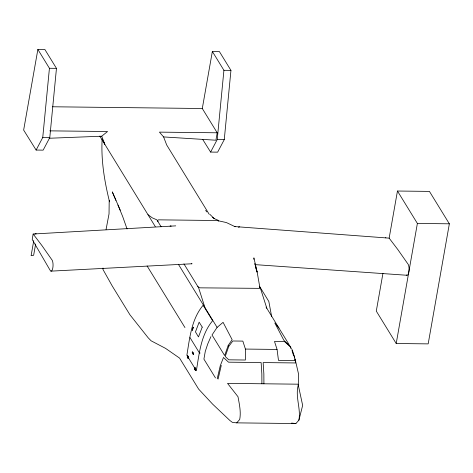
<?xml version="1.0" encoding="UTF-8"?>
<svg xmlns="http://www.w3.org/2000/svg" width="473" height="473" viewBox="0 0 473 473"><rect width="100%" height="100%" fill="white"/><g stroke="black" fill="none" stroke-linecap="round" stroke-linejoin="round"><path stroke-width="0.71" d="M245.41 349.068L245.386 360.018L228.837 359.829L225.219 356.482L228.755 346.384L232.822 340.992L242.844 341.104L245.41 349.068L277.066 349.435L278.485 360.402L295.034 360.592L294.567 357.286L292.178 349.606M253.883 259.352L253.895 257.85L257.117 271.845L259.872 287.566L259.618 288.359L200.239 287.844L198.873 287.448L197.832 286.508M109.198 200.416L109.032 213.897L106.053 229.535M102.15 139.015C100.938 160.199 104.468 181.342 109.547 201.847M103.019 268.025L102.984 269.492L112.196 285.917L129.933 314.781L148.185 337.805L151.141 340.826L165.58 348.388L179.58 358.102L198.63 389.102L212.631 404.149L229.866 420.467L232.391 422.389L236.707 422.862L295.903 423.548L298.906 420.166L302.655 405.391L298.262 385.016L298.617 374.374L295.075 358.936L295.649 362.951L263.142 362.572L263.863 373.972L263.91 383.792M193.628 353.662C193.611 355.749 191.423 352.083 192.487 351.9M193.445 354.212L193.563 353.195M36.119 150.053L42.747 137.507L49.428 68.272L37.864 49.452L44.9 49.535L56.464 68.354L49.783 137.59L43.149 150.136L36.119 150.053L23.65 130.075L37.864 49.452M210.603 152.075L217.237 139.529L223.918 70.294L212.353 51.48L219.383 51.557L230.948 70.376L224.267 139.612L217.639 152.158L210.603 152.075L202.811 139.588M298.262 385.016C295.022 396.794 301.053 408.4 298.906 420.166M187.657 355.601L187.391 357.097L188.343 358.646L187.231 357.097L187.657 355.601L188.609 357.145L188.343 358.646M194.882 367.355C194.054 368.095 195.881 371.163 195.828 368.899L194.722 367.35L194.456 368.851L195.408 370.4L195.686 369.726M33.151 234.017L32.199 239.427L50.02 270.107A5.918 1.904 -89.3 0 0 52.686 268.617A5.918 1.904 -89.3 0 0 52.29 260.381L41.843 245.457L33.151 234.017L175.737 225.863M33.754 240.656L31.106 255.657L33.648 255.26L35.635 243.985M217.219 132.795L159.431 132.127L163.599 136.928L215.907 140.221L217.219 132.795L202.296 108.512L212.353 51.48M187.497 355.595L188.449 357.145L188.461 357.972M193.291 354.147L193.209 353.242L193.522 354.265M193.374 354.153L193.291 353.242M194.722 367.35L195.668 368.899L195.408 370.4M382.947 273.335L376.289 311.098L396.208 343.51L428.177 343.883L449.35 223.812L429.431 191.394L397.456 191.027L389.149 238.144L397.846 249.584L408.294 264.508A5.918 1.904 -89.3 0 1 408.82 272.081A5.918 1.904 -89.3 0 1 406.455 274.943M396.208 343.51L417.381 223.439L397.456 191.027M188.183 358.646L188.301 357.966L187.509 356.423M217.225 378.713L220.241 365.836L223.587 357.227M218.083 379.098L221.275 365.41M254.776 263.39L257.064 272.081L255.615 267.144M192.215 330.178L193.274 327.221L192.405 330.485M228.187 345.456L224.645 355.554L212.01 334.996L217.095 327.405L223.085 322.338L232.137 339.679L228.187 345.456L228.755 346.384M193.605 354.212L193.144 354.295L193.463 353.839M210.923 336.628L207.748 343.918L205.288 351.338L203.916 359.125L215.463 377.921M236.707 422.862L239.71 419.48C241.141 411.918 239.35 404.173 237.996 396.729L227.543 383.372L298.161 384.188M49.186 138.252L101.713 136.212L107.554 131.524L49.766 130.855M50.936 271.141L192.05 263.768L191.571 263.792M49.428 68.272L56.464 68.354M223.918 70.294L230.948 70.376M52.544 106.774L202.296 108.512M42.747 137.507L49.783 137.59M217.237 139.529L224.267 139.612M417.381 223.439L449.35 223.812M200.126 353.029L199.488 353.024L189.98 337.556M193.552 353.1L193.51 353.698M193.634 353.349L193.209 353.242M194.456 368.851L195.568 370.4M254.923 264.614L406.934 275.268M234.425 226.543L389.149 238.144M291.587 423.075L295.903 423.548M235.199 226.756L226.372 222.552L217.137 220.519L158.449 219.839L157.645 220.359L157.964 221.63M192.286 351.871L193.516 353.095M217.586 220.589L218.591 221.062M212.56 217.379L214.186 218.579L218.733 220.542M147.978 214.665L152.3 217.864L156.853 219.821L161.11 226.75M209.864 214.334L214.186 218.579M187.539 356.275L188.485 357.825M194.758 368.029L195.71 369.579M224.131 358.114L228.524 362.17L261.126 362.549L261.847 373.948L261.894 383.769M205.637 210.408L206.843 211.904M289.098 344.592L278.975 328.12L274.789 322.935L283.841 340.276L290.067 346.171L290.854 348.211M259.464 286.218L268.83 301.455L271.668 316.727M259.364 286.656L260.522 288.542L266.825 308.301M183.938 263.899L198.642 287.826L204.939 307.58M99.827 136.153L155.286 226.597M193.274 327.221L193.463 327.535M147.103 265.968L184.961 327.57M194.923 368.396L186.859 355.264C189.75 337.988 191.411 319.269 203.13 305.245L212.631 320.718C200.913 334.736 199.257 353.461 196.366 370.731L195.698 369.65M209.09 214.127L166.709 145.004L163.599 136.928M266.051 307.042L278.975 328.12M178.38 264.265L217.095 327.405M103.155 140.989L104.823 144.283L101.713 136.212M259.718 287.229L259.872 287.566M117.948 205.028L122.625 216.374L127.066 228.979M115.956 200.446L112.302 191.902L120.272 210.231M291.427 349.139L290.641 347.099L284.527 341.589L274.506 341.471L277.066 349.435M291.947 350.499L294.567 357.286M292.947 353.644L293.733 355.684M238.723 227.478A2.531 0.52 -85.7 0 1 239.385 226.916M385.607 237.629A2.531 0.52 -85.7 0 1 385.856 237.901M34.896 234.401A2.531 1.1 86.7 0 1 36.19 233.845M170.073 226.254A2.531 1.1 86.7 0 1 171.167 226.124M202.231 327.121L198.477 336.912L195.461 331.892L199.151 322.184L202.231 327.121"/></g></svg>
